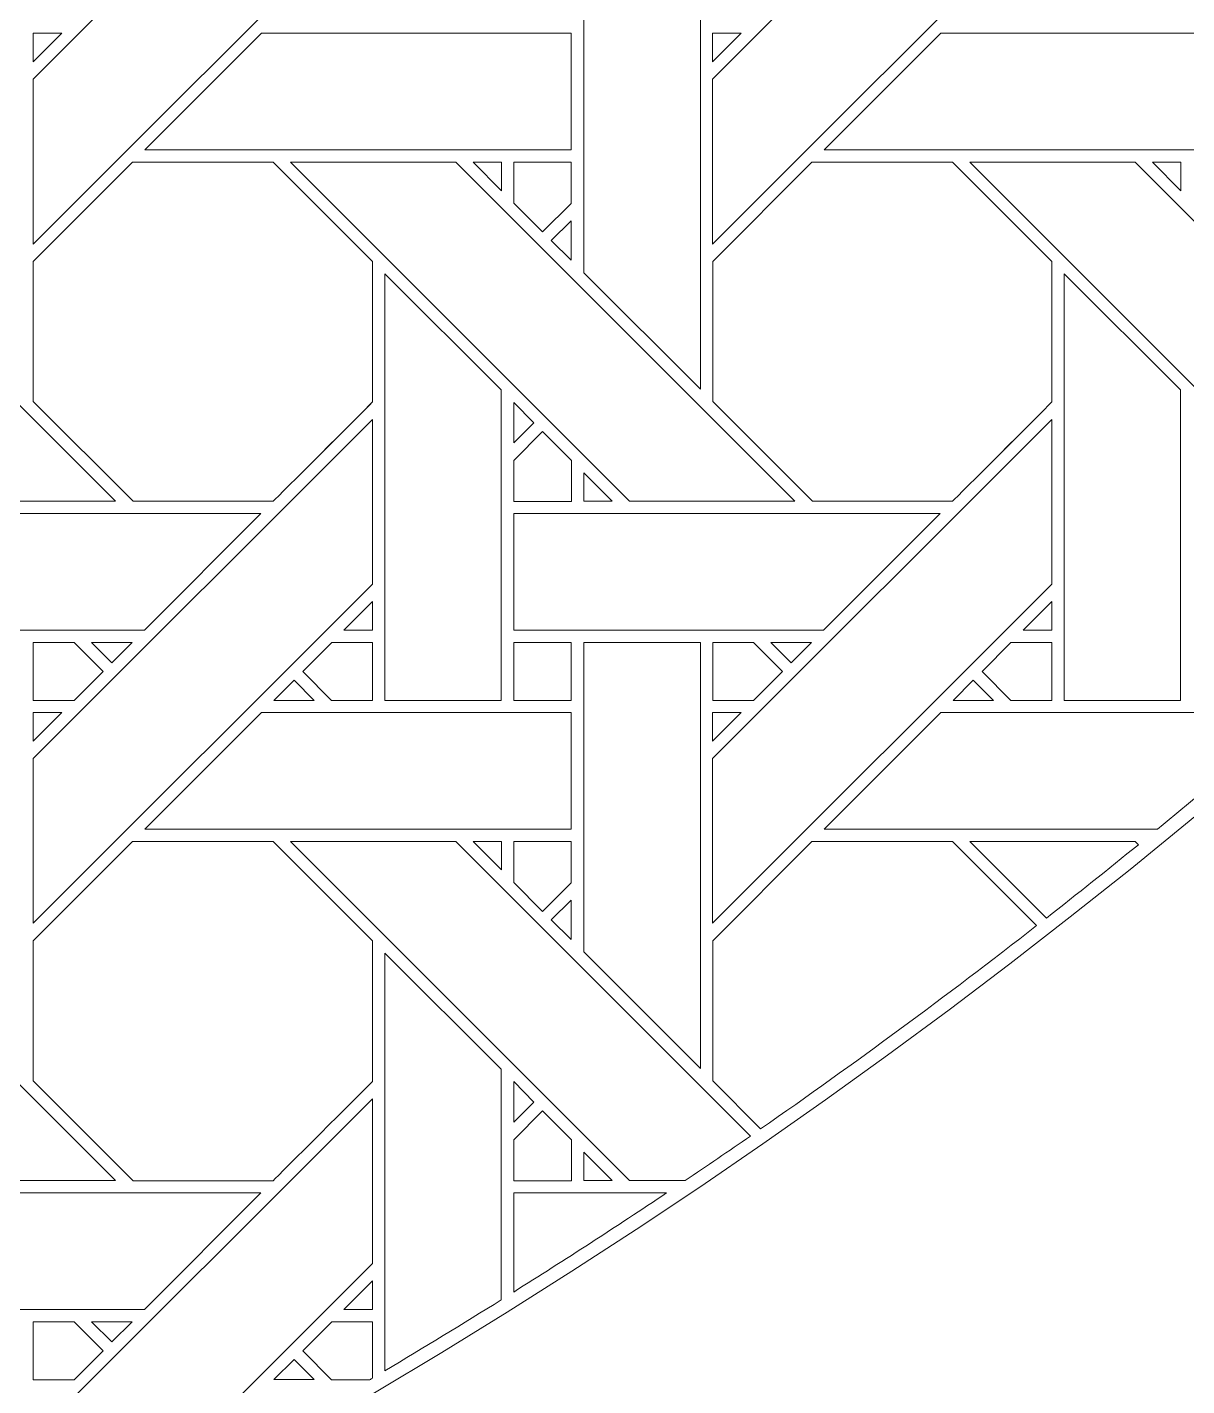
# Model space of a CAD drawing. Header units: inches. Extents: x 2.4 to 22.4, y -0.9 to 19.1.
# Drawn here: x 16.407 to 18.026, y 1.456 to 3.353 of the extents above; entities that cross this region are included whole.
import ezdxf

# ---------------------------------------------------------------- set-up
doc = ezdxf.new("R2010")
doc.units = ezdxf.units.IN
doc.header["$MEASUREMENT"] = 0
doc.layers.add('Design', color=7, linetype='Continuous', lineweight=0)

msp = doc.modelspace()

# ---------------------------------------------------------------- linework, layer by layer
at = {"layer": 'Design'}
for points, knots in [([(12.3829, 19.0948), (6.86, 19.0948), (2.3829, 14.6176), (2.3829, 9.0948), (2.3829, 3.5719), (6.86, -0.9052), (12.3829, -0.9052), (17.9057, -0.9052), (22.3829, 3.5719), (22.3829, 9.0948), (22.3829, 14.6176), (17.9057, 19.0948), (12.3829, 19.0948)], [0, 0, 0, 0, 1, 1, 1, 2, 2, 2, 3, 3, 3, 4, 4, 4, 4]), ([(12.3829, 17.972), (7.4801, 17.972), (3.5056, 13.9975), (3.5056, 9.0948), (3.5056, 4.192), (7.4801, 0.2175), (12.3829, 0.2175), (17.2856, 0.2175), (21.2601, 4.192), (21.2601, 9.0948), (21.2601, 13.9975), (17.2856, 17.972), (12.3829, 17.972)], [0, 0, 0, 0, 1, 1, 1, 2, 2, 2, 3, 3, 3, 4, 4, 4, 4]), ([(16.4153, 3.2807), (16.4153, 3.2807), (16.889, 3.7543), (16.889, 3.7543), (16.889, 3.7543), (16.889, 3.5243), (16.889, 3.5243), (16.889, 3.5243), (16.4153, 3.0506), (16.4153, 3.0506), (16.4153, 3.0506), (16.4153, 3.2807), (16.4153, 3.2807)], [0, 0, 0, 0, 1, 1, 1, 2, 2, 2, 3, 3, 3, 4, 4, 4, 4]), ([(17.364, 3.2807), (17.364, 3.2807), (17.8377, 3.7543), (17.8377, 3.7543), (17.8377, 3.7543), (17.8377, 3.5243), (17.8377, 3.5243), (17.8377, 3.5243), (17.364, 3.0506), (17.364, 3.0506), (17.364, 3.0506), (17.364, 3.2807), (17.364, 3.2807)], [0, 0, 0, 0, 1, 1, 1, 2, 2, 2, 3, 3, 3, 4, 4, 4, 4]), ([(17.3469, 3.4428), (17.3469, 3.4428), (17.3469, 2.8477), (17.3469, 2.8477), (17.3469, 2.8477), (17.184, 3.0106), (17.184, 3.0106), (17.184, 3.0106), (17.184, 3.4428), (17.184, 3.4428), (17.184, 3.4428), (17.3469, 3.4428), (17.3469, 3.4428)], [0, 0, 0, 0, 1, 1, 1, 2, 2, 2, 3, 3, 3, 4, 4, 4, 4]), ([(16.4551, 3.3449), (16.4551, 3.3449), (16.4153, 3.3051), (16.4153, 3.3051), (16.4153, 3.3051), (16.4153, 3.3449), (16.4153, 3.3449), (16.4153, 3.3449), (16.4551, 3.3449), (16.4551, 3.3449)], [0, 0, 0, 0, 1, 1, 1, 2, 2, 2, 3, 3, 3, 3]), ([(16.5711, 3.1821), (16.5711, 3.1821), (16.734, 3.3449), (16.734, 3.3449), (16.734, 3.3449), (17.1664, 3.3449), (17.1664, 3.3449), (17.1664, 3.3449), (17.1664, 3.1821), (17.1664, 3.1821), (17.1664, 3.1821), (16.5711, 3.1821), (16.5711, 3.1821)], [0, 0, 0, 0, 1, 1, 1, 2, 2, 2, 3, 3, 3, 4, 4, 4, 4]), ([(17.4039, 3.3449), (17.4039, 3.3449), (17.364, 3.3051), (17.364, 3.3051), (17.364, 3.3051), (17.364, 3.3449), (17.364, 3.3449), (17.364, 3.3449), (17.4039, 3.3449), (17.4039, 3.3449)], [0, 0, 0, 0, 1, 1, 1, 2, 2, 2, 3, 3, 3, 3]), ([(17.5199, 3.1821), (17.5199, 3.1821), (17.6827, 3.3449), (17.6827, 3.3449), (17.6827, 3.3449), (18.1152, 3.3449), (18.1152, 3.3449), (18.1152, 3.3449), (18.1152, 3.1821), (18.1152, 3.1821), (18.1152, 3.1821), (17.5199, 3.1821), (17.5199, 3.1821)], [0, 0, 0, 0, 1, 1, 1, 2, 2, 2, 3, 3, 3, 4, 4, 4, 4]), ([(15.8257, 3.165), (15.8257, 3.165), (16.0567, 3.165), (16.0567, 3.165), (16.0567, 3.165), (16.5303, 2.6913), (16.5303, 2.6913), (16.5303, 2.6913), (16.2993, 2.6913), (16.2993, 2.6913), (16.2993, 2.6913), (15.8257, 3.165), (15.8257, 3.165)], [0, 0, 0, 0, 1, 1, 1, 2, 2, 2, 3, 3, 3, 4, 4, 4, 4]), ([(16.4153, 2.8305), (16.4153, 2.8305), (16.4153, 3.0262), (16.4153, 3.0262), (16.4153, 3.0262), (16.554, 3.1649), (16.554, 3.1649), (16.554, 3.1649), (16.7502, 3.1649), (16.7502, 3.1649), (16.7502, 3.1649), (16.889, 3.0262), (16.889, 3.0262), (16.889, 3.0262), (16.889, 2.83), (16.889, 2.83), (16.8712, 2.812), (16.7593, 2.7003), (16.7503, 2.6913), (16.7503, 2.6913), (16.5546, 2.6913), (16.5546, 2.6913), (16.5546, 2.6913), (16.4153, 2.8305), (16.4153, 2.8305)], [0, 0, 0, 0, 1, 1, 1, 2, 2, 2, 3, 3, 3, 4, 4, 4, 5, 5, 5, 6, 6, 6, 7, 7, 7, 8, 8, 8, 8]), ([(16.4153, 2.8305), (16.4153, 2.8305), (16.4153, 3.0262), (16.4153, 3.0262), (16.4153, 3.0262), (16.554, 3.1649), (16.554, 3.1649), (16.554, 3.1649), (16.7502, 3.1649), (16.7502, 3.1649), (16.7502, 3.1649), (16.889, 3.0262), (16.889, 3.0262), (16.889, 3.0262), (16.889, 2.83), (16.889, 2.83), (16.8711, 2.812), (16.7592, 2.7002), (16.7503, 2.6913), (16.7503, 2.6913), (16.5546, 2.6913), (16.5546, 2.6913), (16.5546, 2.6913), (16.4153, 2.8305), (16.4153, 2.8305)], [0, 0, 0, 0, 1, 1, 1, 2, 2, 2, 3, 3, 3, 4, 4, 4, 5, 5, 5, 6, 6, 6, 7, 7, 7, 8, 8, 8, 8]), ([(16.7745, 3.165), (16.7745, 3.165), (17.0054, 3.165), (17.0054, 3.165), (17.0054, 3.165), (17.479, 2.6913), (17.479, 2.6913), (17.479, 2.6913), (17.248, 2.6913), (17.248, 2.6913), (17.248, 2.6913), (16.7745, 3.165), (16.7745, 3.165)], [0, 0, 0, 0, 1, 1, 1, 2, 2, 2, 3, 3, 3, 4, 4, 4, 4]), ([(17.069, 3.165), (17.069, 3.165), (17.069, 3.1251), (17.069, 3.1251), (17.069, 3.1251), (17.0295, 3.165), (17.0295, 3.165), (17.0295, 3.165), (17.069, 3.165), (17.069, 3.165)], [0, 0, 0, 0, 1, 1, 1, 2, 2, 2, 3, 3, 3, 3]), ([(17.1665, 3.1649), (17.1665, 3.1649), (17.1665, 3.1073), (17.1665, 3.1073), (17.1665, 3.1073), (17.1265, 3.0674), (17.1265, 3.0674), (17.1265, 3.0674), (17.0862, 3.1077), (17.0862, 3.1077), (17.0862, 3.1077), (17.0862, 3.1649), (17.0862, 3.1649), (17.0862, 3.1649), (17.1665, 3.1649), (17.1665, 3.1649)], [0, 0, 0, 0, 1, 1, 1, 2, 2, 2, 3, 3, 3, 4, 4, 4, 5, 5, 5, 5]), ([(17.1265, 3.0674), (17.1265, 3.0674), (17.0862, 3.1077), (17.0862, 3.1077), (17.0862, 3.1077), (17.0862, 3.1649), (17.0862, 3.1649), (17.0862, 3.1649), (17.1665, 3.1649), (17.1665, 3.1649), (17.1665, 3.1649), (17.1665, 3.1073), (17.1665, 3.1073), (17.1665, 3.1073), (17.1265, 3.0674), (17.1265, 3.0674)], [0, 0, 0, 0, 1, 1, 1, 2, 2, 2, 3, 3, 3, 4, 4, 4, 5, 5, 5, 5]), ([(17.3641, 2.8305), (17.3641, 2.8305), (17.3641, 3.0262), (17.3641, 3.0262), (17.3641, 3.0262), (17.5028, 3.1649), (17.5028, 3.1649), (17.5028, 3.1649), (17.699, 3.1649), (17.699, 3.1649), (17.699, 3.1649), (17.8377, 3.0262), (17.8377, 3.0262), (17.8377, 3.0262), (17.8377, 2.83), (17.8377, 2.83), (17.8199, 2.812), (17.708, 2.7003), (17.699, 2.6913), (17.699, 2.6913), (17.5033, 2.6913), (17.5033, 2.6913), (17.5033, 2.6913), (17.3641, 2.8305), (17.3641, 2.8305)], [0, 0, 0, 0, 1, 1, 1, 2, 2, 2, 3, 3, 3, 4, 4, 4, 5, 5, 5, 6, 6, 6, 7, 7, 7, 8, 8, 8, 8]), ([(17.5033, 2.6913), (17.5033, 2.6913), (17.3641, 2.8305), (17.3641, 2.8305), (17.3641, 2.8305), (17.3641, 3.0262), (17.3641, 3.0262), (17.3641, 3.0262), (17.5028, 3.1649), (17.5028, 3.1649), (17.5028, 3.1649), (17.699, 3.1649), (17.699, 3.1649), (17.699, 3.1649), (17.8377, 3.0262), (17.8377, 3.0262), (17.8377, 3.0262), (17.8377, 2.83), (17.8377, 2.83), (17.8199, 2.812), (17.708, 2.7002), (17.699, 2.6913), (17.699, 2.6913), (17.5033, 2.6913), (17.5033, 2.6913)], [0, 0, 0, 0, 1, 1, 1, 2, 2, 2, 3, 3, 3, 4, 4, 4, 5, 5, 5, 6, 6, 6, 7, 7, 7, 8, 8, 8, 8]), ([(17.7232, 3.165), (17.7232, 3.165), (17.9541, 3.165), (17.9541, 3.165), (17.9541, 3.165), (18.4278, 2.6913), (18.4278, 2.6913), (18.4278, 2.6913), (18.1968, 2.6913), (18.1968, 2.6913), (18.1968, 2.6913), (17.7232, 3.165), (17.7232, 3.165)], [0, 0, 0, 0, 1, 1, 1, 2, 2, 2, 3, 3, 3, 4, 4, 4, 4]), ([(18.0177, 3.165), (18.0177, 3.165), (18.0177, 3.1251), (18.0177, 3.1251), (18.0177, 3.1251), (17.9783, 3.165), (17.9783, 3.165), (17.9783, 3.165), (18.0177, 3.165), (18.0177, 3.165)], [0, 0, 0, 0, 1, 1, 1, 2, 2, 2, 3, 3, 3, 3]), ([(17.1664, 3.0831), (17.1664, 3.0831), (17.1664, 3.028), (17.1664, 3.028), (17.1664, 3.028), (17.1387, 3.0553), (17.1387, 3.0553), (17.1387, 3.0553), (17.1664, 3.0831), (17.1664, 3.0831)], [0, 0, 0, 0, 1, 1, 1, 2, 2, 2, 3, 3, 3, 3]), ([(17.0689, 2.847), (17.0689, 2.847), (17.0689, 2.4133), (17.0689, 2.4133), (17.0689, 2.4133), (16.9061, 2.4133), (16.9061, 2.4133), (16.9061, 2.4133), (16.9061, 3.0092), (16.9061, 3.0092), (16.9061, 3.0092), (17.0689, 2.847), (17.0689, 2.847)], [0, 0, 0, 0, 1, 1, 1, 2, 2, 2, 3, 3, 3, 4, 4, 4, 4]), ([(18.0176, 2.847), (18.0176, 2.847), (18.0176, 2.4133), (18.0176, 2.4133), (18.0176, 2.4133), (17.8548, 2.4133), (17.8548, 2.4133), (17.8548, 2.4133), (17.8548, 3.0092), (17.8548, 3.0092), (17.8548, 3.0092), (18.0176, 2.847), (18.0176, 2.847)], [0, 0, 0, 0, 1, 1, 1, 2, 2, 2, 3, 3, 3, 4, 4, 4, 4]), ([(17.0862, 2.7728), (17.0862, 2.7728), (17.0862, 2.8295), (17.0862, 2.8295), (17.0862, 2.8295), (17.1144, 2.8009), (17.1144, 2.8009), (17.1144, 2.8009), (17.0862, 2.7728), (17.0862, 2.7728)], [0, 0, 0, 0, 1, 1, 1, 2, 2, 2, 3, 3, 3, 3]), ([(16.4153, 2.332), (16.4153, 2.332), (16.889, 2.8056), (16.889, 2.8056), (16.889, 2.8056), (16.889, 2.5756), (16.889, 2.5756), (16.889, 2.5756), (16.4153, 2.1019), (16.4153, 2.1019), (16.4153, 2.1019), (16.4153, 2.332), (16.4153, 2.332)], [0, 0, 0, 0, 1, 1, 1, 2, 2, 2, 3, 3, 3, 4, 4, 4, 4]), ([(17.364, 2.332), (17.364, 2.332), (17.8377, 2.8056), (17.8377, 2.8056), (17.8377, 2.8056), (17.8377, 2.5756), (17.8377, 2.5756), (17.8377, 2.5756), (17.364, 2.1019), (17.364, 2.1019), (17.364, 2.1019), (17.364, 2.332), (17.364, 2.332)], [0, 0, 0, 0, 1, 1, 1, 2, 2, 2, 3, 3, 3, 4, 4, 4, 4]), ([(17.0862, 2.691), (17.0862, 2.691), (17.0862, 2.7483), (17.0862, 2.7483), (17.0862, 2.7483), (17.1265, 2.7887), (17.1265, 2.7887), (17.1265, 2.7887), (17.1669, 2.7483), (17.1669, 2.7483), (17.1669, 2.7483), (17.1669, 2.691), (17.1669, 2.691), (17.1669, 2.691), (17.0862, 2.691), (17.0862, 2.691)], [0, 0, 0, 0, 1, 1, 1, 2, 2, 2, 3, 3, 3, 4, 4, 4, 5, 5, 5, 5]), ([(17.0862, 2.7483), (17.0862, 2.7483), (17.1265, 2.7887), (17.1265, 2.7887), (17.1265, 2.7887), (17.1669, 2.7483), (17.1669, 2.7483), (17.1669, 2.7483), (17.1669, 2.691), (17.1669, 2.691), (17.1669, 2.691), (17.0862, 2.691), (17.0862, 2.691), (17.0862, 2.691), (17.0862, 2.7483), (17.0862, 2.7483)], [0, 0, 0, 0, 1, 1, 1, 2, 2, 2, 3, 3, 3, 4, 4, 4, 5, 5, 5, 5]), ([(17.2238, 2.6913), (17.2238, 2.6913), (17.1841, 2.6913), (17.1841, 2.6913), (17.1841, 2.6913), (17.1841, 2.7311), (17.1841, 2.7311), (17.1841, 2.7311), (17.2238, 2.6913), (17.2238, 2.6913)], [0, 0, 0, 0, 1, 1, 1, 2, 2, 2, 3, 3, 3, 3]), ([(16.1375, 2.5114), (16.1375, 2.5114), (16.1375, 2.6741), (16.1375, 2.6741), (16.1375, 2.6741), (16.7332, 2.6741), (16.7332, 2.6741), (16.7332, 2.6741), (16.5704, 2.5114), (16.5704, 2.5114), (16.5704, 2.5114), (16.1375, 2.5114), (16.1375, 2.5114)], [0, 0, 0, 0, 1, 1, 1, 2, 2, 2, 3, 3, 3, 4, 4, 4, 4]), ([(17.0862, 2.5114), (17.0862, 2.5114), (17.0862, 2.6741), (17.0862, 2.6741), (17.0862, 2.6741), (17.6819, 2.6741), (17.6819, 2.6741), (17.6819, 2.6741), (17.5191, 2.5114), (17.5191, 2.5114), (17.5191, 2.5114), (17.0862, 2.5114), (17.0862, 2.5114)], [0, 0, 0, 0, 1, 1, 1, 2, 2, 2, 3, 3, 3, 4, 4, 4, 4]), ([(16.889, 2.5512), (16.889, 2.5512), (16.889, 2.5114), (16.889, 2.5114), (16.889, 2.5114), (16.8492, 2.5114), (16.8492, 2.5114), (16.8492, 2.5114), (16.889, 2.5512), (16.889, 2.5512)], [0, 0, 0, 0, 1, 1, 1, 2, 2, 2, 3, 3, 3, 3]), ([(17.8377, 2.5512), (17.8377, 2.5512), (17.8377, 2.5114), (17.8377, 2.5114), (17.8377, 2.5114), (17.7979, 2.5114), (17.7979, 2.5114), (17.7979, 2.5114), (17.8377, 2.5512), (17.8377, 2.5512)], [0, 0, 0, 0, 1, 1, 1, 2, 2, 2, 3, 3, 3, 3]), ([(16.5127, 2.4537), (16.5127, 2.4537), (16.4723, 2.4133), (16.4723, 2.4133), (16.4723, 2.4133), (16.4153, 2.4133), (16.4153, 2.4133), (16.4153, 2.4133), (16.4153, 2.4941), (16.4153, 2.4941), (16.4153, 2.4941), (16.4724, 2.4941), (16.4724, 2.4941), (16.4775, 2.4889), (16.5083, 2.4581), (16.5127, 2.4537)], [0, 0, 0, 0, 1, 1, 1, 2, 2, 2, 3, 3, 3, 4, 4, 4, 5, 5, 5, 5]), ([(16.4153, 2.4133), (16.4153, 2.4133), (16.4153, 2.4941), (16.4153, 2.4941), (16.4153, 2.4941), (16.4724, 2.4941), (16.4724, 2.4941), (16.4777, 2.4888), (16.5085, 2.4579), (16.5127, 2.4537), (16.5127, 2.4537), (16.4723, 2.4133), (16.4723, 2.4133), (16.4723, 2.4133), (16.4153, 2.4133), (16.4153, 2.4133)], [0, 0, 0, 0, 1, 1, 1, 2, 2, 2, 3, 3, 3, 4, 4, 4, 5, 5, 5, 5]), ([(16.4967, 2.4941), (16.4967, 2.4941), (16.5532, 2.4941), (16.5532, 2.4941), (16.5532, 2.4941), (16.5249, 2.4659), (16.5249, 2.4659), (16.5249, 2.4659), (16.4967, 2.4941), (16.4967, 2.4941)], [0, 0, 0, 0, 1, 1, 1, 2, 2, 2, 3, 3, 3, 3]), ([(16.8319, 2.4133), (16.8319, 2.4133), (16.7915, 2.4536), (16.7915, 2.4536), (16.7915, 2.4536), (16.832, 2.4941), (16.832, 2.4941), (16.832, 2.4941), (16.889, 2.4941), (16.889, 2.4941), (16.889, 2.4941), (16.889, 2.4133), (16.889, 2.4133), (16.889, 2.4133), (16.8319, 2.4133), (16.8319, 2.4133)], [0, 0, 0, 0, 1, 1, 1, 2, 2, 2, 3, 3, 3, 4, 4, 4, 5, 5, 5, 5]), ([(16.7915, 2.4536), (16.7915, 2.4536), (16.832, 2.4941), (16.832, 2.4941), (16.832, 2.4941), (16.889, 2.4941), (16.889, 2.4941), (16.889, 2.4941), (16.889, 2.4133), (16.889, 2.4133), (16.889, 2.4133), (16.8319, 2.4133), (16.8319, 2.4133), (16.8319, 2.4133), (16.7915, 2.4536), (16.7915, 2.4536)], [0, 0, 0, 0, 1, 1, 1, 2, 2, 2, 3, 3, 3, 4, 4, 4, 5, 5, 5, 5]), ([(17.0862, 2.4133), (17.0862, 2.4133), (17.0862, 2.4941), (17.0862, 2.4941), (17.0862, 2.4941), (17.1665, 2.4941), (17.1665, 2.4941), (17.1665, 2.4941), (17.1665, 2.4133), (17.1665, 2.4133), (17.1665, 2.4133), (17.0862, 2.4133), (17.0862, 2.4133)], [0, 0, 0, 0, 1, 1, 1, 2, 2, 2, 3, 3, 3, 4, 4, 4, 4]), ([(17.0862, 2.4133), (17.0862, 2.4133), (17.0862, 2.4941), (17.0862, 2.4941), (17.0862, 2.4941), (17.1665, 2.4941), (17.1665, 2.4941), (17.1665, 2.4941), (17.1665, 2.4133), (17.1665, 2.4133), (17.1665, 2.4133), (17.0862, 2.4133), (17.0862, 2.4133)], [0, 0, 0, 0, 1, 1, 1, 2, 2, 2, 3, 3, 3, 4, 4, 4, 4]), ([(17.3469, 2.4941), (17.3469, 2.4941), (17.3469, 1.899), (17.3469, 1.899), (17.3469, 1.899), (17.184, 2.0619), (17.184, 2.0619), (17.184, 2.0619), (17.184, 2.4941), (17.184, 2.4941), (17.184, 2.4941), (17.3469, 2.4941), (17.3469, 2.4941)], [0, 0, 0, 0, 1, 1, 1, 2, 2, 2, 3, 3, 3, 4, 4, 4, 4]), ([(17.3641, 2.4941), (17.3641, 2.4941), (17.4211, 2.4941), (17.4211, 2.4941), (17.4263, 2.4889), (17.457, 2.4581), (17.4615, 2.4537), (17.4615, 2.4537), (17.421, 2.4133), (17.421, 2.4133), (17.421, 2.4133), (17.3641, 2.4133), (17.3641, 2.4133), (17.3641, 2.4133), (17.3641, 2.4941), (17.3641, 2.4941)], [0, 0, 0, 0, 1, 1, 1, 2, 2, 2, 3, 3, 3, 4, 4, 4, 5, 5, 5, 5]), ([(17.3641, 2.4133), (17.3641, 2.4133), (17.3641, 2.4941), (17.3641, 2.4941), (17.3641, 2.4941), (17.4211, 2.4941), (17.4211, 2.4941), (17.4211, 2.4941), (17.4615, 2.4537), (17.4615, 2.4537), (17.4615, 2.4537), (17.421, 2.4133), (17.421, 2.4133), (17.421, 2.4133), (17.3641, 2.4133), (17.3641, 2.4133)], [0, 0, 0, 0, 1, 1, 1, 2, 2, 2, 3, 3, 3, 4, 4, 4, 5, 5, 5, 5]), ([(17.4455, 2.4941), (17.4455, 2.4941), (17.5019, 2.4941), (17.5019, 2.4941), (17.5019, 2.4941), (17.4736, 2.4659), (17.4736, 2.4659), (17.4736, 2.4659), (17.4455, 2.4941), (17.4455, 2.4941)], [0, 0, 0, 0, 1, 1, 1, 2, 2, 2, 3, 3, 3, 3]), ([(17.7807, 2.4941), (17.7807, 2.4941), (17.8377, 2.4941), (17.8377, 2.4941), (17.8377, 2.4941), (17.8377, 2.4133), (17.8377, 2.4133), (17.8377, 2.4133), (17.7806, 2.4133), (17.7806, 2.4133), (17.7806, 2.4133), (17.7403, 2.4536), (17.7403, 2.4536), (17.7403, 2.4536), (17.7807, 2.4941), (17.7807, 2.4941)], [0, 0, 0, 0, 1, 1, 1, 2, 2, 2, 3, 3, 3, 4, 4, 4, 5, 5, 5, 5]), ([(17.7403, 2.4536), (17.7403, 2.4536), (17.7807, 2.4941), (17.7807, 2.4941), (17.7807, 2.4941), (17.8377, 2.4941), (17.8377, 2.4941), (17.8377, 2.4941), (17.8377, 2.4133), (17.8377, 2.4133), (17.8377, 2.4133), (17.7806, 2.4133), (17.7806, 2.4133), (17.7806, 2.4133), (17.7403, 2.4536), (17.7403, 2.4536)], [0, 0, 0, 0, 1, 1, 1, 2, 2, 2, 3, 3, 3, 4, 4, 4, 5, 5, 5, 5]), ([(16.7794, 2.4416), (16.7794, 2.4416), (16.8076, 2.4133), (16.8076, 2.4133), (16.8076, 2.4133), (16.7511, 2.4133), (16.7511, 2.4133), (16.7511, 2.4133), (16.7794, 2.4416), (16.7794, 2.4416)], [0, 0, 0, 0, 1, 1, 1, 2, 2, 2, 3, 3, 3, 3]), ([(17.7281, 2.4416), (17.7281, 2.4416), (17.7564, 2.4133), (17.7564, 2.4133), (17.7564, 2.4133), (17.6999, 2.4133), (17.6999, 2.4133), (17.6999, 2.4133), (17.7281, 2.4416), (17.7281, 2.4416)], [0, 0, 0, 0, 1, 1, 1, 2, 2, 2, 3, 3, 3, 3]), ([(16.4551, 2.3962), (16.4551, 2.3962), (16.4153, 2.3564), (16.4153, 2.3564), (16.4153, 2.3564), (16.4153, 2.3962), (16.4153, 2.3962), (16.4153, 2.3962), (16.4551, 2.3962), (16.4551, 2.3962)], [0, 0, 0, 0, 1, 1, 1, 2, 2, 2, 3, 3, 3, 3]), ([(16.5711, 2.2334), (16.5711, 2.2334), (16.734, 2.3962), (16.734, 2.3962), (16.734, 2.3962), (17.1664, 2.3962), (17.1664, 2.3962), (17.1664, 2.3962), (17.1664, 2.2334), (17.1664, 2.2334), (17.1664, 2.2334), (16.5711, 2.2334), (16.5711, 2.2334)], [0, 0, 0, 0, 1, 1, 1, 2, 2, 2, 3, 3, 3, 4, 4, 4, 4]), ([(17.4039, 2.3962), (17.4039, 2.3962), (17.364, 2.3564), (17.364, 2.3564), (17.364, 2.3564), (17.364, 2.3962), (17.364, 2.3962), (17.364, 2.3962), (17.4039, 2.3962), (17.4039, 2.3962)], [0, 0, 0, 0, 1, 1, 1, 2, 2, 2, 3, 3, 3, 3]), ([(17.9852, 2.2334), (17.9852, 2.2334), (17.5199, 2.2334), (17.5199, 2.2334), (17.5199, 2.2334), (17.6827, 2.3962), (17.6827, 2.3962), (17.6827, 2.3962), (18.1152, 2.3962), (18.1152, 2.3962), (18.1152, 2.3962), (18.1152, 2.3418), (18.1152, 2.3418), (18.0722, 2.3052), (18.0288, 2.2691), (17.9852, 2.2334)], [0, 0, 0, 0, 1, 1, 1, 2, 2, 2, 3, 3, 3, 4, 4, 4, 5, 5, 5, 5]), ([(16.1001, 1.9425), (16.1001, 1.9425), (15.8258, 2.2162), (15.8258, 2.2162), (15.8258, 2.2162), (16.0567, 2.2162), (16.0567, 2.2162), (16.0567, 2.2162), (16.5303, 1.7426), (16.5303, 1.7426), (16.5303, 1.7426), (16.2993, 1.7426), (16.2993, 1.7426), (16.2993, 1.7426), (16.1001, 1.9425), (16.1001, 1.9425)], [0, 0, 0, 0, 1, 1, 1, 2, 2, 2, 3, 3, 3, 4, 4, 4, 5, 5, 5, 5]), ([(16.7503, 1.7425), (16.7503, 1.7425), (16.5546, 1.7425), (16.5546, 1.7425), (16.5546, 1.7425), (16.4153, 1.8818), (16.4153, 1.8818), (16.4153, 1.8818), (16.4153, 2.0775), (16.4153, 2.0775), (16.4153, 2.0775), (16.554, 2.2162), (16.554, 2.2162), (16.554, 2.2162), (16.7502, 2.2162), (16.7502, 2.2162), (16.7502, 2.2162), (16.889, 2.0774), (16.889, 2.0774), (16.889, 2.0774), (16.889, 1.8812), (16.889, 1.8812), (16.8712, 1.8633), (16.7593, 1.7516), (16.7503, 1.7425)], [0, 0, 0, 0, 1, 1, 1, 2, 2, 2, 3, 3, 3, 4, 4, 4, 5, 5, 5, 6, 6, 6, 7, 7, 7, 8, 8, 8, 8]), ([(16.889, 1.8812), (16.8712, 1.8633), (16.7593, 1.7516), (16.7503, 1.7425), (16.7503, 1.7425), (16.5546, 1.7425), (16.5546, 1.7425), (16.5546, 1.7425), (16.4153, 1.8818), (16.4153, 1.8818), (16.4153, 1.8818), (16.4153, 2.0775), (16.4153, 2.0775), (16.4153, 2.0775), (16.554, 2.2162), (16.554, 2.2162), (16.554, 2.2162), (16.7502, 2.2162), (16.7502, 2.2162), (16.7502, 2.2162), (16.889, 2.0774), (16.889, 2.0774), (16.889, 2.0774), (16.889, 1.8812), (16.889, 1.8812)], [0, 0, 0, 0, 1, 1, 1, 2, 2, 2, 3, 3, 3, 4, 4, 4, 5, 5, 5, 6, 6, 6, 7, 7, 7, 8, 8, 8, 8]), ([(17.3256, 1.7426), (17.3256, 1.7426), (17.248, 1.7426), (17.248, 1.7426), (17.248, 1.7426), (16.7745, 2.2162), (16.7745, 2.2162), (16.7745, 2.2162), (17.0054, 2.2162), (17.0054, 2.2162), (17.0054, 2.2162), (17.4168, 1.8048), (17.4168, 1.8048), (17.3865, 1.7839), (17.3561, 1.7631), (17.3256, 1.7426)], [0, 0, 0, 0, 1, 1, 1, 2, 2, 2, 3, 3, 3, 4, 4, 4, 5, 5, 5, 5]), ([(17.069, 2.2162), (17.069, 2.2162), (17.069, 2.1764), (17.069, 2.1764), (17.069, 2.1764), (17.0295, 2.2162), (17.0295, 2.2162), (17.0295, 2.2162), (17.069, 2.2162), (17.069, 2.2162)], [0, 0, 0, 0, 1, 1, 1, 2, 2, 2, 3, 3, 3, 3]), ([(17.1665, 2.2162), (17.1665, 2.2162), (17.1665, 2.1586), (17.1665, 2.1586), (17.1665, 2.1586), (17.1265, 2.1186), (17.1265, 2.1186), (17.1265, 2.1186), (17.0862, 2.159), (17.0862, 2.159), (17.0862, 2.159), (17.0862, 2.2162), (17.0862, 2.2162), (17.0862, 2.2162), (17.1665, 2.2162), (17.1665, 2.2162)], [0, 0, 0, 0, 1, 1, 1, 2, 2, 2, 3, 3, 3, 4, 4, 4, 5, 5, 5, 5]), ([(17.1265, 2.1186), (17.1265, 2.1186), (17.0862, 2.159), (17.0862, 2.159), (17.0862, 2.159), (17.0862, 2.2162), (17.0862, 2.2162), (17.0862, 2.2162), (17.1665, 2.2162), (17.1665, 2.2162), (17.1665, 2.2162), (17.1665, 2.1586), (17.1665, 2.1586), (17.1665, 2.1586), (17.1265, 2.1186), (17.1265, 2.1186)], [0, 0, 0, 0, 1, 1, 1, 2, 2, 2, 3, 3, 3, 4, 4, 4, 5, 5, 5, 5]), ([(17.431, 1.8148), (17.431, 1.8148), (17.3641, 1.8818), (17.3641, 1.8818), (17.3641, 1.8818), (17.3641, 2.0774), (17.3641, 2.0774), (17.3641, 2.0774), (17.5028, 2.2162), (17.5028, 2.2162), (17.5028, 2.2162), (17.699, 2.2162), (17.699, 2.2162), (17.699, 2.2162), (17.8165, 2.0987), (17.8165, 2.0987), (17.6905, 2.0005), (17.562, 1.9058), (17.431, 1.8148)], [0, 0, 0, 0, 1, 1, 1, 2, 2, 2, 3, 3, 3, 4, 4, 4, 5, 5, 5, 6, 6, 6, 6]), ([(17.431, 1.8148), (17.431, 1.8148), (17.3641, 1.8818), (17.3641, 1.8818), (17.3641, 1.8818), (17.3641, 2.0774), (17.3641, 2.0774), (17.3641, 2.0774), (17.5028, 2.2162), (17.5028, 2.2162), (17.5028, 2.2162), (17.699, 2.2162), (17.699, 2.2162), (17.699, 2.2162), (17.8165, 2.0987), (17.8165, 2.0987), (17.6905, 2.0005), (17.562, 1.9058), (17.431, 1.8148)], [0, 0, 0, 0, 1, 1, 1, 2, 2, 2, 3, 3, 3, 4, 4, 4, 5, 5, 5, 6, 6, 6, 6]), ([(17.8302, 2.1092), (17.8302, 2.1092), (17.7232, 2.2162), (17.7232, 2.2162), (17.7232, 2.2162), (17.9541, 2.2162), (17.9541, 2.2162), (17.9541, 2.2162), (17.9586, 2.2117), (17.9586, 2.2117), (17.9161, 2.1772), (17.8733, 2.143), (17.8302, 2.1092)], [0, 0, 0, 0, 1, 1, 1, 2, 2, 2, 3, 3, 3, 4, 4, 4, 4]), ([(17.1664, 2.1344), (17.1664, 2.1344), (17.1664, 2.0792), (17.1664, 2.0792), (17.1664, 2.0792), (17.1387, 2.1066), (17.1387, 2.1066), (17.1387, 2.1066), (17.1664, 2.1344), (17.1664, 2.1344)], [0, 0, 0, 0, 1, 1, 1, 2, 2, 2, 3, 3, 3, 3]), ([(16.9061, 1.477), (16.9061, 1.477), (16.9061, 2.0604), (16.9061, 2.0604), (16.9061, 2.0604), (17.0689, 1.8983), (17.0689, 1.8983), (17.0689, 1.8983), (17.0689, 1.5761), (17.0689, 1.5761), (17.015, 1.5424), (16.9607, 1.5095), (16.9061, 1.477)], [0, 0, 0, 0, 1, 1, 1, 2, 2, 2, 3, 3, 3, 4, 4, 4, 4]), ([(17.0862, 1.824), (17.0862, 1.824), (17.0862, 1.8808), (17.0862, 1.8808), (17.0862, 1.8808), (17.1144, 1.8522), (17.1144, 1.8522), (17.1144, 1.8522), (17.0862, 1.824), (17.0862, 1.824)], [0, 0, 0, 0, 1, 1, 1, 2, 2, 2, 3, 3, 3, 3]), ([(16.4153, 1.2059), (16.4153, 1.2059), (16.4153, 1.3833), (16.4153, 1.3833), (16.4153, 1.3833), (16.889, 1.8569), (16.889, 1.8569), (16.889, 1.8569), (16.889, 1.6268), (16.889, 1.6268), (16.889, 1.6268), (16.5254, 1.2632), (16.5254, 1.2632), (16.4888, 1.2439), (16.4522, 1.2247), (16.4153, 1.2059)], [0, 0, 0, 0, 1, 1, 1, 2, 2, 2, 3, 3, 3, 4, 4, 4, 5, 5, 5, 5]), ([(17.0862, 1.7996), (17.0862, 1.7996), (17.1265, 1.8399), (17.1265, 1.8399), (17.1265, 1.8399), (17.1669, 1.7996), (17.1669, 1.7996), (17.1669, 1.7996), (17.1669, 1.7423), (17.1669, 1.7423), (17.1669, 1.7423), (17.0862, 1.7423), (17.0862, 1.7423), (17.0862, 1.7423), (17.0862, 1.7996), (17.0862, 1.7996)], [0, 0, 0, 0, 1, 1, 1, 2, 2, 2, 3, 3, 3, 4, 4, 4, 5, 5, 5, 5]), ([(17.1265, 1.8399), (17.1265, 1.8399), (17.1669, 1.7996), (17.1669, 1.7996), (17.1669, 1.7996), (17.1669, 1.7423), (17.1669, 1.7423), (17.1669, 1.7423), (17.0862, 1.7423), (17.0862, 1.7423), (17.0862, 1.7423), (17.0862, 1.7996), (17.0862, 1.7996), (17.0862, 1.7996), (17.1265, 1.8399), (17.1265, 1.8399)], [0, 0, 0, 0, 1, 1, 1, 2, 2, 2, 3, 3, 3, 4, 4, 4, 5, 5, 5, 5]), ([(17.1841, 1.7426), (17.1841, 1.7426), (17.1841, 1.7824), (17.1841, 1.7824), (17.1841, 1.7824), (17.2238, 1.7426), (17.2238, 1.7426), (17.2238, 1.7426), (17.1841, 1.7426), (17.1841, 1.7426)], [0, 0, 0, 0, 1, 1, 1, 2, 2, 2, 3, 3, 3, 3]), ([(16.1375, 1.5626), (16.1375, 1.5626), (16.1375, 1.7254), (16.1375, 1.7254), (16.1375, 1.7254), (16.7332, 1.7254), (16.7332, 1.7254), (16.7332, 1.7254), (16.5704, 1.5626), (16.5704, 1.5626), (16.5704, 1.5626), (16.1375, 1.5626), (16.1375, 1.5626)], [0, 0, 0, 0, 1, 1, 1, 2, 2, 2, 3, 3, 3, 4, 4, 4, 4]), ([(17.2997, 1.7254), (17.2292, 1.6782), (17.158, 1.6321), (17.0862, 1.587), (17.0862, 1.587), (17.0862, 1.7254), (17.0862, 1.7254), (17.0862, 1.7254), (17.2997, 1.7254), (17.2997, 1.7254)], [0, 0, 0, 0, 1, 1, 1, 2, 2, 2, 3, 3, 3, 3]), ([(16.8492, 1.5627), (16.8492, 1.5627), (16.889, 1.6024), (16.889, 1.6024), (16.889, 1.6024), (16.889, 1.5627), (16.889, 1.5627), (16.889, 1.5627), (16.8492, 1.5627), (16.8492, 1.5627)], [0, 0, 0, 0, 1, 1, 1, 2, 2, 2, 3, 3, 3, 3]), ([(16.4153, 1.5453), (16.4153, 1.5453), (16.4724, 1.5453), (16.4724, 1.5453), (16.4775, 1.5402), (16.5083, 1.5094), (16.5127, 1.505), (16.5127, 1.505), (16.4723, 1.4645), (16.4723, 1.4645), (16.4723, 1.4645), (16.4153, 1.4645), (16.4153, 1.4645), (16.4153, 1.4645), (16.4153, 1.5453), (16.4153, 1.5453)], [0, 0, 0, 0, 1, 1, 1, 2, 2, 2, 3, 3, 3, 4, 4, 4, 5, 5, 5, 5]), ([(16.4153, 1.4645), (16.4153, 1.4645), (16.4153, 1.5453), (16.4153, 1.5453), (16.4153, 1.5453), (16.4724, 1.5453), (16.4724, 1.5453), (16.478, 1.5398), (16.5127, 1.505), (16.5127, 1.505), (16.5127, 1.505), (16.4723, 1.4645), (16.4723, 1.4645), (16.4723, 1.4645), (16.4153, 1.4645), (16.4153, 1.4645)], [0, 0, 0, 0, 1, 1, 1, 2, 2, 2, 3, 3, 3, 4, 4, 4, 5, 5, 5, 5]), ([(16.4967, 1.5454), (16.4967, 1.5454), (16.5532, 1.5454), (16.5532, 1.5454), (16.5532, 1.5454), (16.5249, 1.5172), (16.5249, 1.5172), (16.5249, 1.5172), (16.4967, 1.5454), (16.4967, 1.5454)], [0, 0, 0, 0, 1, 1, 1, 2, 2, 2, 3, 3, 3, 3]), ([(16.8852, 1.4645), (16.8852, 1.4645), (16.8319, 1.4645), (16.8319, 1.4645), (16.8319, 1.4645), (16.7915, 1.5049), (16.7915, 1.5049), (16.7915, 1.5049), (16.832, 1.5453), (16.832, 1.5453), (16.832, 1.5453), (16.889, 1.5453), (16.889, 1.5453), (16.889, 1.5453), (16.889, 1.4668), (16.889, 1.4668), (16.8877, 1.466), (16.8865, 1.4652), (16.8852, 1.4645)], [0, 0, 0, 0, 1, 1, 1, 2, 2, 2, 3, 3, 3, 4, 4, 4, 5, 5, 5, 6, 6, 6, 6]), ([(16.8852, 1.4645), (16.8852, 1.4645), (16.8319, 1.4645), (16.8319, 1.4645), (16.8319, 1.4645), (16.7915, 1.5049), (16.7915, 1.5049), (16.7915, 1.5049), (16.832, 1.5453), (16.832, 1.5453), (16.832, 1.5453), (16.889, 1.5453), (16.889, 1.5453), (16.889, 1.5453), (16.889, 1.4668), (16.889, 1.4668), (16.8877, 1.466), (16.8865, 1.4652), (16.8852, 1.4645)], [0, 0, 0, 0, 1, 1, 1, 2, 2, 2, 3, 3, 3, 4, 4, 4, 5, 5, 5, 6, 6, 6, 6]), ([(16.8076, 1.4646), (16.8076, 1.4646), (16.7511, 1.4646), (16.7511, 1.4646), (16.7511, 1.4646), (16.7794, 1.4929), (16.7794, 1.4929), (16.7794, 1.4929), (16.8076, 1.4646), (16.8076, 1.4646)], [0, 0, 0, 0, 1, 1, 1, 2, 2, 2, 3, 3, 3, 3])]:
    msp.add_open_spline(points, degree=3, knots=knots, dxfattribs=at)

doc.saveas('drawing.dxf')
